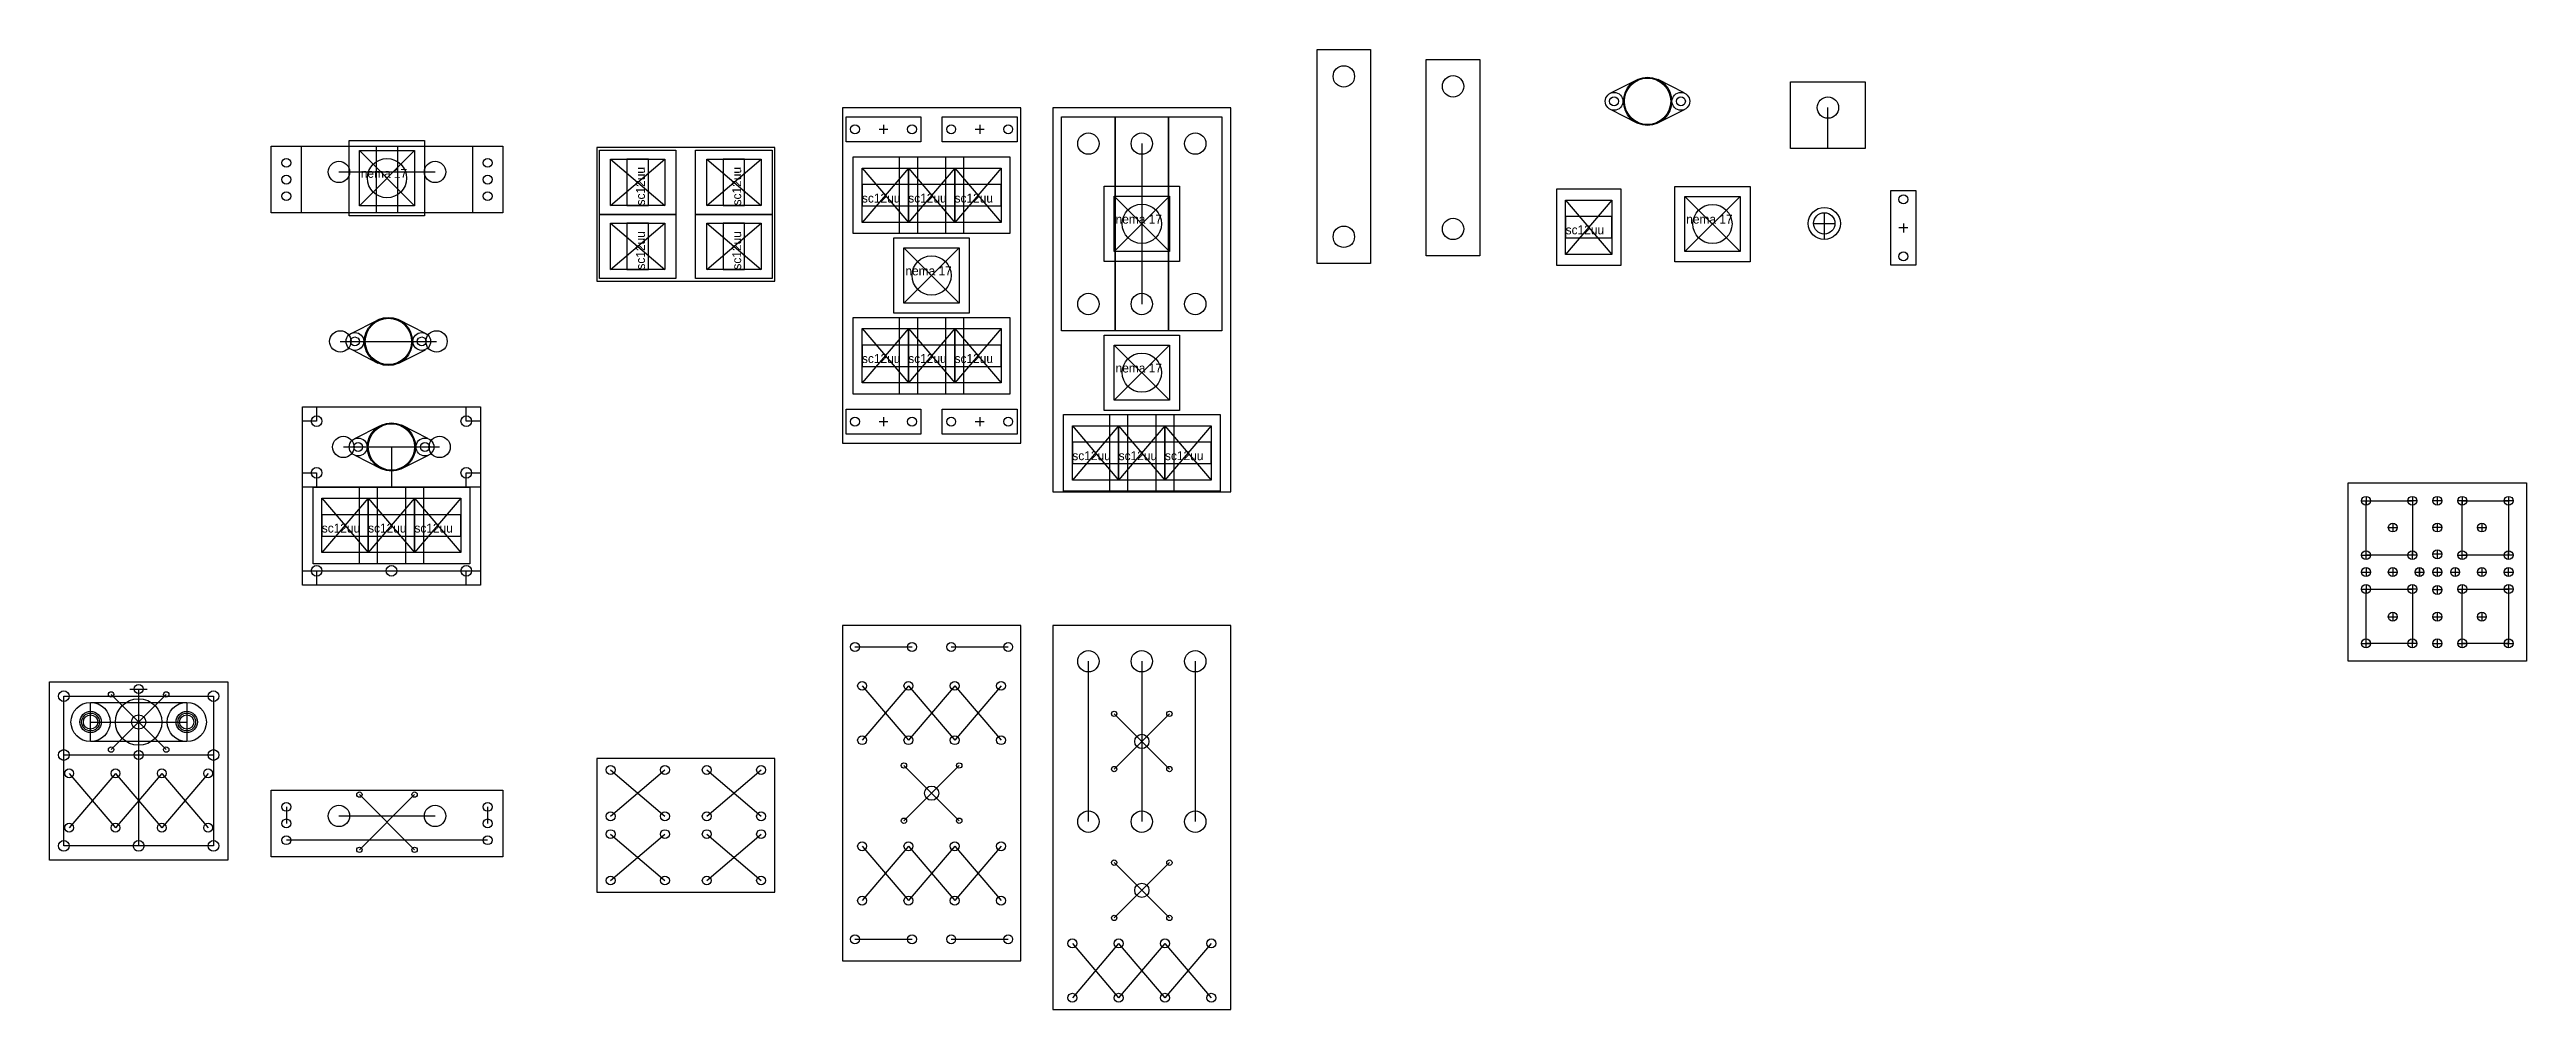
# Model space of a CAD drawing. Extents: x -164.91 to -163.52, y -242.85 to -242.32.
import ezdxf

# ---------------------------------------------------------------- set-up
doc = ezdxf.new("R2010")
doc.units = 0
doc.layers.add('Default', color=7, linetype='Continuous')

msp = doc.modelspace()

# ---------------------------------------------------------------- linework, layer by layer
at = {"layer": 'Default'}
for p, q in [((-164.038, -242.34), (-164.0231, -242.3324)), ((-163.9965, -242.3398), (-164.0111, -242.3323)), ((-164.0228, -242.3567), (-164.0374, -242.3492)), ((-164.0112, -242.3566), (-163.9963, -242.3491)), ((-163.9158, -242.371), (-163.9158, -242.348)), ((-164.4484, -242.3602), (-164.4434, -242.3602)), ((-164.4459, -242.3577), (-164.4459, -242.3627)), ((-164.3944, -242.3602), (-164.3894, -242.3602)), ((-164.3919, -242.3577), (-164.3919, -242.3627)), ((-164.7401, -242.3721), (-164.7091, -242.4031)), ((-164.7091, -242.3721), (-164.7401, -242.4031)), ((-164.5991, -242.4029), (-164.5686, -242.3769)), ((-164.5991, -242.3769), (-164.5686, -242.4029)), ((-164.5451, -242.4029), (-164.5146, -242.3769)), ((-164.5451, -242.3769), (-164.5146, -242.4029)), ((-164.4579, -242.382), (-164.4319, -242.4125)), ((-164.4319, -242.382), (-164.4579, -242.4125)), ((-164.4319, -242.382), (-164.4059, -242.4125)), ((-164.4059, -242.382), (-164.4319, -242.4125)), ((-164.4059, -242.382), (-164.3799, -242.4125)), ((-164.3799, -242.382), (-164.4059, -242.4125)), ((-164.3009, -242.3682), (-164.3009, -242.4582)), ((-164.7516, -242.3841), (-164.6976, -242.3841)), ((-164.2854, -242.3977), (-164.3164, -242.4287)), ((-164.3164, -242.3977), (-164.2854, -242.4287)), ((-164.063, -242.3999), (-164.037, -242.4304)), ((-164.037, -242.3999), (-164.063, -242.4304)), ((-163.9961, -242.3978), (-163.9651, -242.4288)), ((-163.9651, -242.3978), (-163.9961, -242.4288)), ((-163.9178, -242.407), (-163.9178, -242.422)), ((-164.5991, -242.4389), (-164.5686, -242.4129)), ((-164.5991, -242.4129), (-164.5686, -242.4389)), ((-164.5451, -242.4389), (-164.5146, -242.4129)), ((-164.5451, -242.4129), (-164.5146, -242.4389)), ((-163.9238, -242.413), (-163.9118, -242.413)), ((-163.8709, -242.4155), (-163.8759, -242.4155)), ((-163.8734, -242.413), (-163.8734, -242.418)), ((-164.4344, -242.4267), (-164.4034, -242.4577)), ((-164.4034, -242.4267), (-164.4344, -242.4577)), ((-164.7508, -242.4792), (-164.6968, -242.4792)), ((-164.7448, -242.4747), (-164.7299, -242.4672)), ((-164.7033, -242.4746), (-164.7179, -242.4671)), ((-164.4579, -242.472), (-164.4319, -242.5025)), ((-164.4319, -242.472), (-164.4579, -242.5025)), ((-164.4319, -242.472), (-164.4059, -242.5025)), ((-164.4059, -242.472), (-164.4319, -242.5025)), ((-164.4059, -242.472), (-164.3799, -242.5025)), ((-164.3799, -242.472), (-164.4059, -242.5025)), ((-164.7295, -242.4915), (-164.7441, -242.484)), ((-164.718, -242.4914), (-164.703, -242.4839)), ((-164.3164, -242.4812), (-164.2854, -242.5122)), ((-164.2854, -242.4812), (-164.3164, -242.5122)), ((-164.7431, -242.5339), (-164.7282, -242.5263)), ((-164.7016, -242.5337), (-164.7162, -242.5262)), ((-164.4484, -242.5242), (-164.4434, -242.5242)), ((-164.4459, -242.5217), (-164.4459, -242.5267)), ((-164.3944, -242.5242), (-164.3894, -242.5242)), ((-164.3919, -242.5217), (-164.3919, -242.5267)), ((-164.3399, -242.5265), (-164.3139, -242.557)), ((-164.3139, -242.5265), (-164.3399, -242.557)), ((-164.3139, -242.5265), (-164.2879, -242.557)), ((-164.2879, -242.5265), (-164.3139, -242.557)), ((-164.2879, -242.5265), (-164.2619, -242.557)), ((-164.2619, -242.5265), (-164.2879, -242.557)), ((-164.7491, -242.5384), (-164.6951, -242.5384)), ((-164.7278, -242.5506), (-164.7424, -242.5431)), ((-164.7221, -242.5384), (-164.7221, -242.5609)), ((-164.7162, -242.5505), (-164.7013, -242.543)), ((-164.7611, -242.5671), (-164.7351, -242.5976)), ((-164.7351, -242.5671), (-164.7611, -242.5976)), ((-164.7351, -242.5671), (-164.7091, -242.5976)), ((-164.7091, -242.5671), (-164.7351, -242.5976)), ((-164.7091, -242.5671), (-164.6831, -242.5976)), ((-164.6831, -242.5671), (-164.7091, -242.5976)), ((-163.6162, -242.5686), (-163.6112, -242.5686)), ((-163.6137, -242.5661), (-163.6137, -242.5711)), ((-163.5852, -242.5686), (-163.5902, -242.5686)), ((-163.5877, -242.5661), (-163.5877, -242.5711)), ((-163.5712, -242.5686), (-163.5762, -242.5686)), ((-163.5737, -242.5661), (-163.5737, -242.5711)), ((-163.5572, -242.5686), (-163.5622, -242.5686)), ((-163.5597, -242.5661), (-163.5597, -242.5711)), ((-163.5312, -242.5686), (-163.5362, -242.5686)), ((-163.5337, -242.5661), (-163.5337, -242.5711)), ((-163.6012, -242.5836), (-163.5962, -242.5836)), ((-163.5987, -242.5811), (-163.5987, -242.5861)), ((-163.5712, -242.5836), (-163.5762, -242.5836)), ((-163.5737, -242.5811), (-163.5737, -242.5861)), ((-163.5512, -242.5836), (-163.5462, -242.5836)), ((-163.5487, -242.5811), (-163.5487, -242.5861)), ((-163.6162, -242.5991), (-163.6112, -242.5991)), ((-163.6137, -242.6016), (-163.6137, -242.5966)), ((-163.5852, -242.5991), (-163.5902, -242.5991)), ((-163.5877, -242.6016), (-163.5877, -242.5966)), ((-163.5712, -242.5986), (-163.5762, -242.5986)), ((-163.5737, -242.5961), (-163.5737, -242.6011)), ((-163.5622, -242.5991), (-163.5572, -242.5991)), ((-163.5597, -242.6016), (-163.5597, -242.5966)), ((-163.5312, -242.5991), (-163.5362, -242.5991)), ((-163.5337, -242.6016), (-163.5337, -242.5966)), ((-164.7641, -242.6079), (-164.6801, -242.6079)), ((-163.6162, -242.6086), (-163.6112, -242.6086)), ((-163.6162, -242.6181), (-163.6112, -242.6181)), ((-163.6137, -242.6061), (-163.6137, -242.6111)), ((-163.6137, -242.6156), (-163.6137, -242.6206)), ((-163.6012, -242.6086), (-163.5962, -242.6086)), ((-163.5987, -242.6061), (-163.5987, -242.6111)), ((-163.5852, -242.6181), (-163.5902, -242.6181)), ((-163.5877, -242.6156), (-163.5877, -242.6206)), ((-163.5862, -242.6086), (-163.5812, -242.6086)), ((-163.5862, -242.6086), (-163.5812, -242.6086)), ((-163.5837, -242.6061), (-163.5837, -242.6111)), ((-163.5837, -242.6111), (-163.5837, -242.6061)), ((-163.5762, -242.6086), (-163.5712, -242.6086)), ((-163.5737, -242.6061), (-163.5737, -242.6111)), ((-163.5737, -242.6161), (-163.5737, -242.6211)), ((-163.5737, -242.6161), (-163.5737, -242.6211)), ((-163.5662, -242.6086), (-163.5612, -242.6086)), ((-163.5637, -242.6061), (-163.5637, -242.6111)), ((-163.5622, -242.6181), (-163.5572, -242.6181)), ((-163.5597, -242.6156), (-163.5597, -242.6206)), ((-163.5512, -242.6086), (-163.5462, -242.6086)), ((-163.5487, -242.6061), (-163.5487, -242.6111)), ((-163.5362, -242.6086), (-163.5312, -242.6086)), ((-163.5312, -242.6181), (-163.5362, -242.6181)), ((-163.5337, -242.6111), (-163.5337, -242.6061)), ((-163.5337, -242.6156), (-163.5337, -242.6206)), ((-163.5987, -242.6311), (-163.5987, -242.6361)), ((-163.5712, -242.6186), (-163.5762, -242.6186)), ((-163.5712, -242.6186), (-163.5762, -242.6186)), ((-163.5737, -242.6311), (-163.5737, -242.6361)), ((-163.5487, -242.6311), (-163.5487, -242.6361)), ((-163.6137, -242.6511), (-163.6137, -242.6461)), ((-163.6012, -242.6336), (-163.5962, -242.6336)), ((-163.5877, -242.6511), (-163.5877, -242.6461)), ((-163.5762, -242.6336), (-163.5712, -242.6336)), ((-163.5737, -242.6461), (-163.5737, -242.6511)), ((-163.5597, -242.6511), (-163.5597, -242.6461)), ((-163.5512, -242.6336), (-163.5462, -242.6336)), ((-163.5337, -242.6511), (-163.5337, -242.6461)), ((-164.4619, -242.6506), (-164.4299, -242.6506)), ((-164.4079, -242.6506), (-164.3759, -242.6506)), ((-164.3309, -242.7486), (-164.3309, -242.6586)), ((-164.3009, -242.6586), (-164.3009, -242.7486)), ((-164.2709, -242.6586), (-164.2709, -242.7486)), ((-163.6162, -242.6486), (-163.6112, -242.6486)), ((-163.5852, -242.6486), (-163.5902, -242.6486)), ((-163.5762, -242.6486), (-163.5712, -242.6486)), ((-163.5622, -242.6486), (-163.5572, -242.6486)), ((-163.5362, -242.6486), (-163.5312, -242.6486)), ((-164.4579, -242.6724), (-164.4319, -242.7029)), ((-164.4319, -242.6724), (-164.4579, -242.7029)), ((-164.4319, -242.6724), (-164.4059, -242.7029)), ((-164.4059, -242.6724), (-164.4319, -242.7029)), ((-164.4059, -242.6724), (-164.3799, -242.7029)), ((-164.3799, -242.6724), (-164.4059, -242.7029)), ((-164.8485, -242.6772), (-164.8795, -242.7082)), ((-164.8795, -242.6772), (-164.8485, -242.7082)), ((-164.8689, -242.6742), (-164.8592, -242.6742)), ((-164.864, -242.6742), (-164.864, -242.7112)), ((-164.891, -242.6927), (-164.837, -242.6927)), ((-164.864, -242.6927), (-164.864, -242.7622)), ((-164.2854, -242.6881), (-164.3164, -242.7191)), ((-164.3164, -242.6881), (-164.2854, -242.7191)), ((-164.906, -242.7112), (-164.822, -242.7112)), ((-164.8689, -242.7112), (-164.8592, -242.7112)), ((-164.903, -242.7215), (-164.877, -242.752)), ((-164.877, -242.7215), (-164.903, -242.752)), ((-164.877, -242.7215), (-164.851, -242.752)), ((-164.851, -242.7215), (-164.877, -242.752)), ((-164.851, -242.7215), (-164.825, -242.752)), ((-164.825, -242.7215), (-164.851, -242.752)), ((-164.5991, -242.7456), (-164.5686, -242.7196)), ((-164.5991, -242.7196), (-164.5686, -242.7456)), ((-164.5451, -242.7456), (-164.5146, -242.7196)), ((-164.5451, -242.7196), (-164.5146, -242.7456)), ((-164.4344, -242.7171), (-164.4034, -242.7481)), ((-164.4034, -242.7171), (-164.4344, -242.7481)), ((-164.7811, -242.7403), (-164.7811, -242.7496)), ((-164.7401, -242.7334), (-164.7091, -242.7644)), ((-164.7091, -242.7334), (-164.7401, -242.7644)), ((-164.6681, -242.7403), (-164.6681, -242.7496)), ((-164.7516, -242.7454), (-164.6976, -242.7454)), ((-164.5991, -242.7816), (-164.5686, -242.7556)), ((-164.5991, -242.7556), (-164.5686, -242.7816)), ((-164.5451, -242.7816), (-164.5146, -242.7556)), ((-164.5451, -242.7556), (-164.5146, -242.7816)), ((-164.6681, -242.759), (-164.7811, -242.759)), ((-164.4579, -242.7624), (-164.4319, -242.7929)), ((-164.4319, -242.7624), (-164.4579, -242.7929)), ((-164.4319, -242.7624), (-164.4059, -242.7929)), ((-164.4059, -242.7624), (-164.4319, -242.7929)), ((-164.4059, -242.7624), (-164.3799, -242.7929)), ((-164.3799, -242.7624), (-164.4059, -242.7929)), ((-164.3164, -242.7716), (-164.2854, -242.8026)), ((-164.2854, -242.7716), (-164.3164, -242.8026)), ((-164.4619, -242.8146), (-164.4299, -242.8146)), ((-164.4079, -242.8146), (-164.3759, -242.8146)), ((-164.3399, -242.8169), (-164.3139, -242.8474)), ((-164.3139, -242.8169), (-164.3399, -242.8474)), ((-164.3139, -242.8169), (-164.2879, -242.8474)), ((-164.2879, -242.8169), (-164.3139, -242.8474)), ((-164.2879, -242.8169), (-164.2619, -242.8474)), ((-164.2619, -242.8169), (-164.2879, -242.8474))]:
    msp.add_line(p, q, dxfattribs=at)
for points in [[(-164.2025, -242.3155), (-164.1725, -242.3155), (-164.1725, -242.4355), (-164.2025, -242.4355)], [(-164.1412, -242.3211), (-164.1112, -242.3211), (-164.1112, -242.4311), (-164.1412, -242.4311)], [(-163.9368, -242.3335), (-163.8948, -242.3335), (-163.8948, -242.371), (-163.9368, -242.371)], [(-164.3689, -242.3482), (-164.4689, -242.3482), (-164.4689, -242.5362), (-164.3689, -242.5362)], [(-164.4669, -242.3672), (-164.4669, -242.3532), (-164.4249, -242.3532), (-164.4249, -242.3672)], [(-164.4129, -242.3672), (-164.4129, -242.3532), (-164.3709, -242.3532), (-164.3709, -242.3672)], [(-164.2509, -242.3482), (-164.3509, -242.3482), (-164.3509, -242.5635), (-164.2509, -242.5635)], [(-164.3459, -242.3532), (-164.3159, -242.3532), (-164.3159, -242.4732), (-164.3459, -242.4732)], [(-164.3159, -242.3532), (-164.2859, -242.3532), (-164.2859, -242.4732), (-164.3159, -242.4732)], [(-164.2859, -242.3532), (-164.2559, -242.3532), (-164.2559, -242.4732), (-164.2859, -242.4732)], [(-164.7458, -242.3665), (-164.7035, -242.3665), (-164.7035, -242.4088), (-164.7458, -242.4088)], [(-164.7896, -242.3696), (-164.6596, -242.3696), (-164.6596, -242.4071), (-164.7896, -242.4071)], [(-164.7726, -242.3696), (-164.7306, -242.3696), (-164.7306, -242.4071), (-164.7726, -242.4071)], [(-164.7401, -242.3721), (-164.7091, -242.3721), (-164.7091, -242.4031), (-164.7401, -242.4031)], [(-164.7186, -242.3696), (-164.6766, -242.3696), (-164.6766, -242.4071), (-164.7186, -242.4071)], [(-164.5069, -242.3704), (-164.6069, -242.3704), (-164.6069, -242.4454), (-164.5069, -242.4454)], [(-164.6054, -242.4079), (-164.6054, -242.3719), (-164.5624, -242.3719), (-164.5624, -242.4079)], [(-164.5991, -242.4029), (-164.5991, -242.3769), (-164.5686, -242.3769), (-164.5686, -242.4029)], [(-164.5899, -242.3769), (-164.5899, -242.4029), (-164.5779, -242.4029), (-164.5779, -242.3769)], [(-164.5514, -242.4079), (-164.5514, -242.3719), (-164.5084, -242.3719), (-164.5084, -242.4079)], [(-164.5451, -242.4029), (-164.5451, -242.3769), (-164.5146, -242.3769), (-164.5146, -242.4029)], [(-164.5359, -242.3769), (-164.5359, -242.4029), (-164.5239, -242.4029), (-164.5239, -242.3769)], [(-164.4629, -242.3757), (-164.4269, -242.3757), (-164.4269, -242.4187), (-164.4629, -242.4187)], [(-164.4579, -242.382), (-164.4319, -242.382), (-164.4319, -242.4125), (-164.4579, -242.4125)], [(-164.4369, -242.3757), (-164.4009, -242.3757), (-164.4009, -242.4187), (-164.4369, -242.4187)], [(-164.4319, -242.382), (-164.4059, -242.382), (-164.4059, -242.4125), (-164.4319, -242.4125)], [(-164.4109, -242.3757), (-164.3749, -242.3757), (-164.3749, -242.4187), (-164.4109, -242.4187)], [(-164.4059, -242.382), (-164.3799, -242.382), (-164.3799, -242.4125), (-164.4059, -242.4125)], [(-164.4319, -242.3912), (-164.4579, -242.3912), (-164.4579, -242.4032), (-164.4319, -242.4032)], [(-164.4059, -242.3912), (-164.4319, -242.3912), (-164.4319, -242.4032), (-164.4059, -242.4032)], [(-164.3799, -242.3912), (-164.4059, -242.3912), (-164.4059, -242.4032), (-164.3799, -242.4032)], [(-164.322, -242.3921), (-164.2797, -242.3921), (-164.2797, -242.4344), (-164.322, -242.4344)], [(-164.068, -242.3936), (-164.032, -242.3936), (-164.032, -242.4366), (-164.068, -242.4366)], [(-164.0017, -242.3922), (-163.9594, -242.3922), (-163.9594, -242.4345), (-164.0017, -242.4345)], [(-163.8804, -242.3945), (-163.8664, -242.3945), (-163.8664, -242.4365), (-163.8804, -242.4365)], [(-164.6054, -242.4439), (-164.6054, -242.4079), (-164.5624, -242.4079), (-164.5624, -242.4439)], [(-164.5514, -242.4439), (-164.5514, -242.4079), (-164.5084, -242.4079), (-164.5084, -242.4439)], [(-164.3164, -242.3977), (-164.2854, -242.3977), (-164.2854, -242.4287), (-164.3164, -242.4287)], [(-164.063, -242.3999), (-164.037, -242.3999), (-164.037, -242.4304), (-164.063, -242.4304)], [(-164.037, -242.4091), (-164.063, -242.4091), (-164.063, -242.4211), (-164.037, -242.4211)], [(-163.9961, -242.3978), (-163.9651, -242.3978), (-163.9651, -242.4288), (-163.9961, -242.4288)], [(-164.5991, -242.4389), (-164.5991, -242.4129), (-164.5686, -242.4129), (-164.5686, -242.4389)], [(-164.5899, -242.4129), (-164.5899, -242.4389), (-164.5779, -242.4389), (-164.5779, -242.4129)], [(-164.5451, -242.4389), (-164.5451, -242.4129), (-164.5146, -242.4129), (-164.5146, -242.4389)], [(-164.5359, -242.4129), (-164.5359, -242.4389), (-164.5239, -242.4389), (-164.5239, -242.4129)], [(-164.4401, -242.4211), (-164.3978, -242.4211), (-164.3978, -242.4634), (-164.4401, -242.4634)], [(-164.4344, -242.4267), (-164.4034, -242.4267), (-164.4034, -242.4577), (-164.4344, -242.4577)], [(-164.4629, -242.4657), (-164.4269, -242.4657), (-164.4269, -242.5087), (-164.4629, -242.5087)], [(-164.4579, -242.472), (-164.4319, -242.472), (-164.4319, -242.5025), (-164.4579, -242.5025)], [(-164.4369, -242.4657), (-164.4009, -242.4657), (-164.4009, -242.5087), (-164.4369, -242.5087)], [(-164.4319, -242.472), (-164.4059, -242.472), (-164.4059, -242.5025), (-164.4319, -242.5025)], [(-164.4109, -242.4657), (-164.3749, -242.4657), (-164.3749, -242.5087), (-164.4109, -242.5087)], [(-164.4059, -242.472), (-164.3799, -242.472), (-164.3799, -242.5025), (-164.4059, -242.5025)], [(-164.322, -242.4756), (-164.2797, -242.4756), (-164.2797, -242.5179), (-164.322, -242.5179)], [(-164.4319, -242.4812), (-164.4579, -242.4812), (-164.4579, -242.4932), (-164.4319, -242.4932)], [(-164.4059, -242.4812), (-164.4319, -242.4812), (-164.4319, -242.4932), (-164.4059, -242.4932)], [(-164.3799, -242.4812), (-164.4059, -242.4812), (-164.4059, -242.4932), (-164.3799, -242.4932)], [(-164.3164, -242.4812), (-164.2854, -242.4812), (-164.2854, -242.5122), (-164.3164, -242.5122)], [(-164.7721, -242.5159), (-164.6721, -242.5159), (-164.6721, -242.5609), (-164.7721, -242.5609)], [(-164.7721, -242.5159), (-164.6721, -242.5159), (-164.6721, -242.6159), (-164.7721, -242.6159)], [(-164.7721, -242.5159), (-164.7641, -242.5159), (-164.7641, -242.5239), (-164.7721, -242.5239)], [(-164.6801, -242.5159), (-164.6721, -242.5159), (-164.6721, -242.5239), (-164.6801, -242.5239)], [(-164.4669, -242.5312), (-164.4669, -242.5172), (-164.4249, -242.5172), (-164.4249, -242.5312)], [(-164.4129, -242.5312), (-164.4129, -242.5172), (-164.3709, -242.5172), (-164.3709, -242.5312)], [(-164.3449, -242.5202), (-164.3089, -242.5202), (-164.3089, -242.5632), (-164.3449, -242.5632)], [(-164.3189, -242.5202), (-164.2829, -242.5202), (-164.2829, -242.5632), (-164.3189, -242.5632)], [(-164.2929, -242.5202), (-164.2569, -242.5202), (-164.2569, -242.5632), (-164.2929, -242.5632)], [(-164.3399, -242.5265), (-164.3139, -242.5265), (-164.3139, -242.557), (-164.3399, -242.557)], [(-164.3139, -242.5265), (-164.2879, -242.5265), (-164.2879, -242.557), (-164.3139, -242.557)], [(-164.2879, -242.5265), (-164.2619, -242.5265), (-164.2619, -242.557), (-164.2879, -242.557)], [(-164.3139, -242.5357), (-164.3399, -242.5357), (-164.3399, -242.5477), (-164.3139, -242.5477)], [(-164.2879, -242.5357), (-164.3139, -242.5357), (-164.3139, -242.5477), (-164.2879, -242.5477)], [(-164.2619, -242.5357), (-164.2879, -242.5357), (-164.2879, -242.5477), (-164.2619, -242.5477)], [(-164.7721, -242.5529), (-164.7641, -242.5529), (-164.7641, -242.5609), (-164.7721, -242.5609)], [(-164.7661, -242.5609), (-164.7301, -242.5609), (-164.7301, -242.6039), (-164.7661, -242.6039)], [(-164.7401, -242.5609), (-164.7041, -242.5609), (-164.7041, -242.6039), (-164.7401, -242.6039)], [(-164.7141, -242.5609), (-164.6781, -242.5609), (-164.6781, -242.6039), (-164.7141, -242.6039)], [(-164.6801, -242.5529), (-164.6721, -242.5529), (-164.6721, -242.5609), (-164.6801, -242.5609)], [(-163.6237, -242.5586), (-163.5237, -242.5586), (-163.5237, -242.6586), (-163.6237, -242.6586)], [(-164.7611, -242.5671), (-164.7351, -242.5671), (-164.7351, -242.5976), (-164.7611, -242.5976)], [(-164.7351, -242.5764), (-164.7611, -242.5764), (-164.7611, -242.5884), (-164.7351, -242.5884)], [(-164.7351, -242.5671), (-164.7091, -242.5671), (-164.7091, -242.5976), (-164.7351, -242.5976)], [(-164.7091, -242.5764), (-164.7351, -242.5764), (-164.7351, -242.5884), (-164.7091, -242.5884)], [(-164.7091, -242.5671), (-164.6831, -242.5671), (-164.6831, -242.5976), (-164.7091, -242.5976)], [(-164.6831, -242.5764), (-164.7091, -242.5764), (-164.7091, -242.5884), (-164.6831, -242.5884)], [(-163.6137, -242.5686), (-163.5877, -242.5686), (-163.5877, -242.5991), (-163.6137, -242.5991)], [(-163.5597, -242.5686), (-163.5337, -242.5686), (-163.5337, -242.5991), (-163.5597, -242.5991)], [(-164.7721, -242.6079), (-164.7641, -242.6079), (-164.7641, -242.6159), (-164.7721, -242.6159)], [(-164.6801, -242.6079), (-164.6721, -242.6079), (-164.6721, -242.6159), (-164.6801, -242.6159)], [(-163.6137, -242.6181), (-163.5877, -242.6181), (-163.5877, -242.6486), (-163.6137, -242.6486)], [(-163.5597, -242.6181), (-163.5337, -242.6181), (-163.5337, -242.6486), (-163.5597, -242.6486)], [(-164.3689, -242.6386), (-164.4689, -242.6386), (-164.4689, -242.8266), (-164.3689, -242.8266)], [(-164.2509, -242.6386), (-164.3509, -242.6386), (-164.3509, -242.8539), (-164.2509, -242.8539)], [(-164.914, -242.6702), (-164.814, -242.6702), (-164.814, -242.7702), (-164.914, -242.7702)], [(-164.906, -242.6782), (-164.822, -242.6782), (-164.822, -242.7622), (-164.906, -242.7622)], [(-164.891, -242.6817), (-164.837, -242.6817), (-164.837, -242.7037), (-164.891, -242.7037)], [(-164.5069, -242.7131), (-164.6069, -242.7131), (-164.6069, -242.7881), (-164.5069, -242.7881)], [(-164.7896, -242.7309), (-164.6596, -242.7309), (-164.6596, -242.7684), (-164.7896, -242.7684)]]:
    msp.add_lwpolyline(points, close=True, dxfattribs=at)
for centre, radius in [((-164.1875, -242.3305), 0.006), ((-164.1262, -242.3361), 0.006), ((-164.0358, -242.3445), 0.005), ((-164.017, -242.3445), 0.0135), ((-164.017, -242.3445), 0.013), ((-163.9983, -242.3445), 0.005), ((-164.0358, -242.3445), 0.0025), ((-163.9983, -242.3445), 0.0025), ((-163.9158, -242.348), 0.006), ((-164.4619, -242.3602), 0.0025), ((-164.4299, -242.3602), 0.0025), ((-164.4079, -242.3602), 0.0025), ((-164.3759, -242.3602), 0.0025), ((-164.3309, -242.3682), 0.006), ((-164.3009, -242.3682), 0.006), ((-164.2709, -242.3682), 0.006), ((-164.7811, -242.379), 0.0025), ((-164.7516, -242.3841), 0.006), ((-164.7246, -242.3876), 0.011), ((-164.6976, -242.3841), 0.006), ((-164.6681, -242.379), 0.0025), ((-164.7811, -242.3884), 0.0025), ((-164.7811, -242.3977), 0.0025), ((-164.6681, -242.3884), 0.0025), ((-164.6681, -242.3977), 0.0025), ((-164.3009, -242.4132), 0.011), ((-163.9806, -242.4133), 0.011), ((-163.9178, -242.413), 0.009), ((-163.9178, -242.413), 0.006), ((-163.8734, -242.3995), 0.0025), ((-163.8734, -242.3995), 0.0025), ((-163.8734, -242.3995), 0.0025), ((-164.1875, -242.4205), 0.006), ((-164.1262, -242.4161), 0.006), ((-164.4189, -242.4422), 0.011), ((-163.8734, -242.4315), 0.0025), ((-163.8734, -242.4315), 0.0025), ((-163.8734, -242.4315), 0.0025), ((-164.3309, -242.4582), 0.006), ((-164.3009, -242.4582), 0.006), ((-164.2709, -242.4582), 0.006), ((-164.7508, -242.4792), 0.006), ((-164.7426, -242.4792), 0.005), ((-164.7426, -242.4792), 0.0025), ((-164.7238, -242.4792), 0.0135), ((-164.7238, -242.4792), 0.013), ((-164.7051, -242.4792), 0.005), ((-164.7051, -242.4792), 0.0025), ((-164.6968, -242.4792), 0.006), ((-164.3009, -242.4967), 0.011), ((-164.7641, -242.5239), 0.003), ((-164.6801, -242.5239), 0.003), ((-164.7491, -242.5384), 0.006), ((-164.7408, -242.5384), 0.005), ((-164.7221, -242.5384), 0.0135), ((-164.7221, -242.5384), 0.013), ((-164.7033, -242.5384), 0.005), ((-164.6951, -242.5384), 0.006), ((-164.4619, -242.5242), 0.0025), ((-164.4299, -242.5242), 0.0025), ((-164.4079, -242.5242), 0.0025), ((-164.3759, -242.5242), 0.0025), ((-164.7408, -242.5384), 0.0025), ((-164.7033, -242.5384), 0.0025), ((-164.7641, -242.5529), 0.003), ((-164.6801, -242.5529), 0.003), ((-163.6137, -242.5686), 0.0025), ((-163.5877, -242.5686), 0.0025), ((-163.5737, -242.5686), 0.0025), ((-163.5597, -242.5686), 0.0025), ((-163.5337, -242.5686), 0.0025), ((-163.5987, -242.5836), 0.0025), ((-163.5737, -242.5836), 0.0025), ((-163.5487, -242.5836), 0.0025), ((-163.6137, -242.5991), 0.0025), ((-163.5877, -242.5991), 0.0025), ((-163.5737, -242.5986), 0.0025), ((-163.5597, -242.5991), 0.0025), ((-163.5337, -242.5991), 0.0025), ((-164.7641, -242.6079), 0.003), ((-164.7221, -242.6079), 0.003), ((-164.6801, -242.6079), 0.003), ((-163.6137, -242.6086), 0.0025), ((-163.6137, -242.6181), 0.0025), ((-163.5987, -242.6086), 0.0025), ((-163.5877, -242.6181), 0.0025), ((-163.5837, -242.6086), 0.0025), ((-163.5837, -242.6086), 0.0025), ((-163.5737, -242.6086), 0.0025), ((-163.5737, -242.6186), 0.0025), ((-163.5737, -242.6186), 0.0025), ((-163.5637, -242.6086), 0.0025), ((-163.5597, -242.6181), 0.0025), ((-163.5487, -242.6086), 0.0025), ((-163.5337, -242.6086), 0.0025), ((-163.5337, -242.6181), 0.0025), ((-163.5987, -242.6336), 0.0025), ((-163.5737, -242.6336), 0.0025), ((-163.5487, -242.6336), 0.0025), ((-163.6137, -242.6486), 0.0025), ((-163.5877, -242.6486), 0.0025), ((-163.5737, -242.6486), 0.0025), ((-163.5597, -242.6486), 0.0025), ((-163.5337, -242.6486), 0.0025), ((-164.4619, -242.6506), 0.0025), ((-164.4299, -242.6506), 0.0025), ((-164.4079, -242.6506), 0.0025), ((-164.3759, -242.6506), 0.0025), ((-164.3309, -242.6586), 0.006), ((-164.3009, -242.6586), 0.006), ((-164.2709, -242.6586), 0.006), ((-164.864, -242.6742), 0.0025), ((-164.4579, -242.6724), 0.0025), ((-164.4319, -242.6724), 0.0025), ((-164.4059, -242.6724), 0.0025), ((-164.3799, -242.6724), 0.0025), ((-164.906, -242.6782), 0.003), ((-164.891, -242.6927), 0.011), ((-164.891, -242.6927), 0.006), ((-164.891, -242.6927), 0.005), ((-164.8795, -242.6772), 0.0015), ((-164.864, -242.6927), 0.013), ((-164.8485, -242.6772), 0.0015), ((-164.837, -242.6927), 0.011), ((-164.837, -242.6927), 0.006), ((-164.837, -242.6927), 0.005), ((-164.822, -242.6782), 0.003), ((-164.3164, -242.6881), 0.0015), ((-164.2854, -242.6881), 0.0015), ((-164.891, -242.6927), 0.004), ((-164.864, -242.6927), 0.004), ((-164.837, -242.6927), 0.004), ((-164.4579, -242.7029), 0.0025), ((-164.4319, -242.7029), 0.0025), ((-164.4059, -242.7029), 0.0025), ((-164.3799, -242.7029), 0.0025), ((-164.3009, -242.7036), 0.004), ((-164.906, -242.7112), 0.003), ((-164.8795, -242.7082), 0.0015), ((-164.864, -242.7112), 0.0025), ((-164.8485, -242.7082), 0.0015), ((-164.822, -242.7112), 0.003), ((-164.4344, -242.7171), 0.0015), ((-164.4034, -242.7171), 0.0015), ((-164.903, -242.7215), 0.0025), ((-164.877, -242.7215), 0.0025), ((-164.851, -242.7215), 0.0025), ((-164.825, -242.7215), 0.0025), ((-164.5991, -242.7196), 0.0025), ((-164.5686, -242.7196), 0.0025), ((-164.5451, -242.7196), 0.0025), ((-164.5146, -242.7196), 0.0025), ((-164.4189, -242.7326), 0.004), ((-164.3164, -242.7191), 0.0015), ((-164.2854, -242.7191), 0.0015), ((-164.7811, -242.7403), 0.0025), ((-164.7516, -242.7454), 0.006), ((-164.7401, -242.7334), 0.0015), ((-164.7091, -242.7334), 0.0015), ((-164.6976, -242.7454), 0.006), ((-164.6681, -242.7403), 0.0025), ((-164.5991, -242.7456), 0.0025), ((-164.5686, -242.7456), 0.0025), ((-164.5451, -242.7456), 0.0025), ((-164.5146, -242.7456), 0.0025), ((-164.3309, -242.7486), 0.006), ((-164.3009, -242.7486), 0.006), ((-164.2709, -242.7486), 0.006), ((-164.903, -242.752), 0.0025), ((-164.877, -242.752), 0.0025), ((-164.851, -242.752), 0.0025), ((-164.825, -242.752), 0.0025), ((-164.7811, -242.7496), 0.0025), ((-164.7811, -242.759), 0.0025), ((-164.6681, -242.7496), 0.0025), ((-164.6681, -242.759), 0.0025), ((-164.5991, -242.7556), 0.0025), ((-164.5686, -242.7556), 0.0025), ((-164.5451, -242.7556), 0.0025), ((-164.5146, -242.7556), 0.0025), ((-164.4344, -242.7481), 0.0015), ((-164.4034, -242.7481), 0.0015), ((-164.906, -242.7622), 0.003), ((-164.864, -242.7622), 0.003), ((-164.822, -242.7622), 0.003), ((-164.7401, -242.7644), 0.0015), ((-164.7091, -242.7644), 0.0015), ((-164.4579, -242.7624), 0.0025), ((-164.4319, -242.7624), 0.0025), ((-164.4059, -242.7624), 0.0025), ((-164.3799, -242.7624), 0.0025), ((-164.3164, -242.7716), 0.0015), ((-164.2854, -242.7716), 0.0015), ((-164.5991, -242.7816), 0.0025), ((-164.5686, -242.7816), 0.0025), ((-164.5451, -242.7816), 0.0025), ((-164.5146, -242.7816), 0.0025), ((-164.3009, -242.7871), 0.004), ((-164.4579, -242.7929), 0.0025), ((-164.4319, -242.7929), 0.0025), ((-164.4059, -242.7929), 0.0025), ((-164.3799, -242.7929), 0.0025), ((-164.4619, -242.8146), 0.0025), ((-164.4299, -242.8146), 0.0025), ((-164.4079, -242.8146), 0.0025), ((-164.3759, -242.8146), 0.0025), ((-164.3164, -242.8026), 0.0015), ((-164.2854, -242.8026), 0.0015), ((-164.3399, -242.8169), 0.0025), ((-164.3139, -242.8169), 0.0025), ((-164.2879, -242.8169), 0.0025), ((-164.2619, -242.8169), 0.0025), ((-164.3399, -242.8474), 0.0025), ((-164.3139, -242.8474), 0.0025), ((-164.2879, -242.8474), 0.0025), ((-164.2619, -242.8474), 0.0025)]:
    msp.add_circle(centre, radius, dxfattribs=at)

# ---------------------------------------------------------------- texts
for p in [(-164.5798, -242.4029), (-164.5258, -242.4029), (-164.5798, -242.4389), (-164.5258, -242.4389)]:
    msp.add_text('sc12uu', height=0.005, rotation=90, dxfattribs=at).set_placement(p)
for s, p in [('nema 17', (-164.7393, -242.3874)), ('sc12uu', (-164.458, -242.4013)), ('sc12uu', (-164.432, -242.4013)), ('sc12uu', (-164.406, -242.4013)), ('nema 17', (-164.3156, -242.4131)), ('nema 17', (-163.9953, -242.4131)), ('sc12uu', (-164.063, -242.4191)), ('nema 17', (-164.4336, -242.4421)), ('sc12uu', (-164.458, -242.4913)), ('sc12uu', (-164.432, -242.4913)), ('sc12uu', (-164.406, -242.4913)), ('nema 17', (-164.3156, -242.4966)), ('sc12uu', (-164.3399, -242.5458)), ('sc12uu', (-164.3139, -242.5458)), ('sc12uu', (-164.2879, -242.5458)), ('sc12uu', (-164.7612, -242.5864)), ('sc12uu', (-164.7352, -242.5864)), ('sc12uu', (-164.7092, -242.5864))]:
    msp.add_text(s, height=0.005, dxfattribs=at).set_placement(p)

doc.saveas('drawing.dxf')
